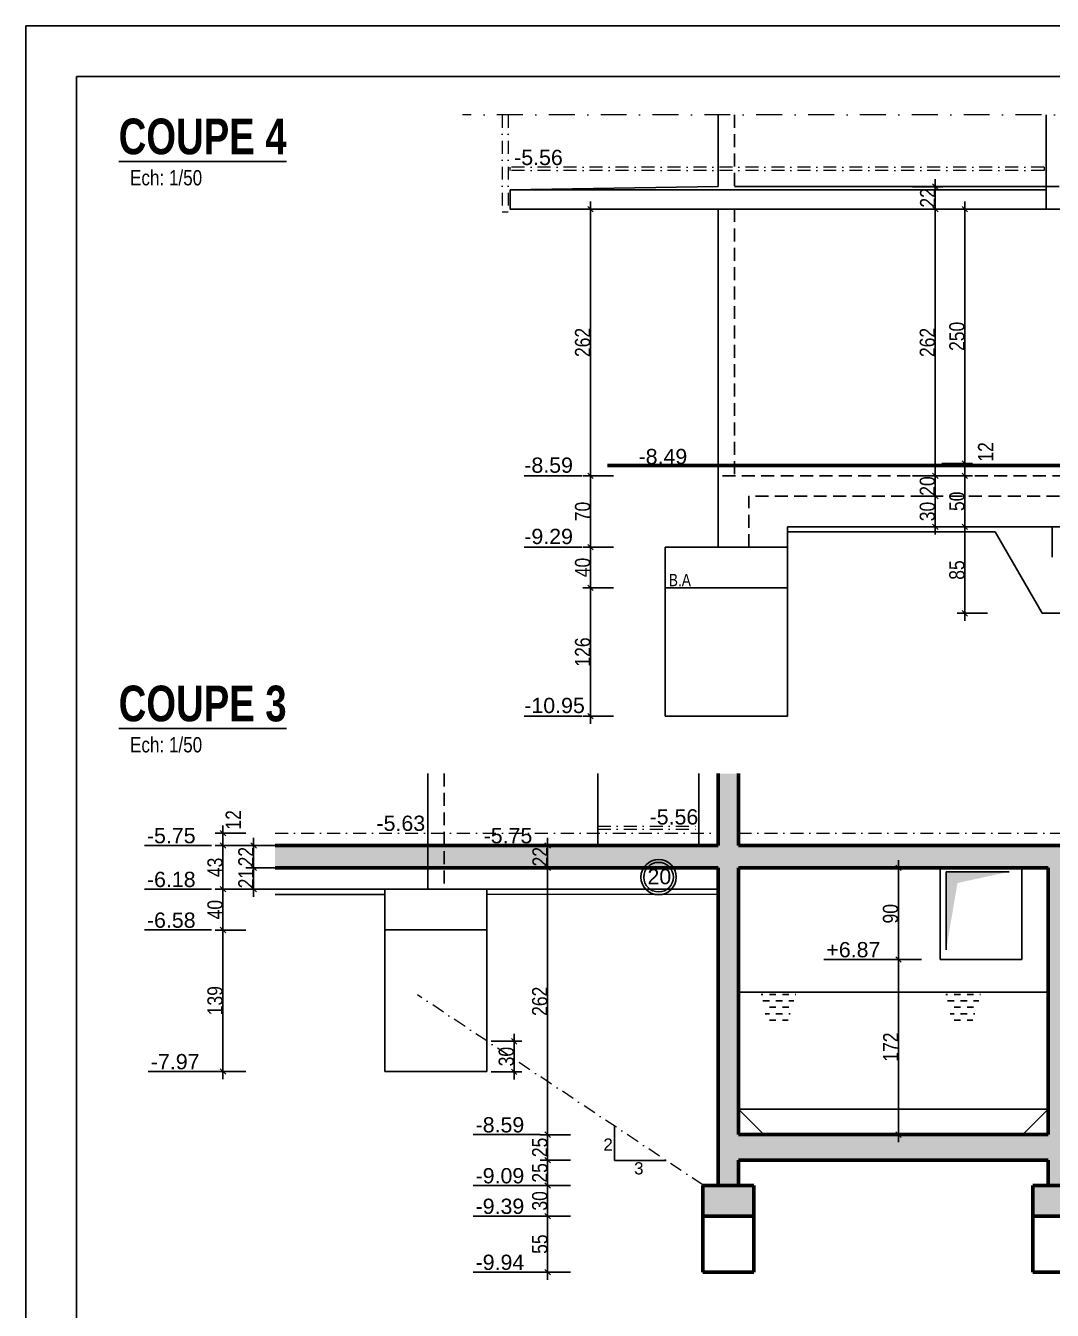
# Model space of a CAD drawing. Header units: centimetres. Extents: x 16433 to 114398, y -50094 to -12305.
# Drawn here: x 52258 to 53266, y -35135 to -33873 of the extents above; entities that cross this region are included whole.
import ezdxf
from ezdxf.enums import TextEntityAlignment as Align

# ---------------------------------------------------------------- set-up
doc = ezdxf.new("R2010")
doc.units = ezdxf.units.CM
doc.header["$LTSCALE"] = 0.5
doc.linetypes.add('CACHEX2', pattern=[19.05, 12.7, -6.35])
doc.linetypes.add('TIRETPTX2', pattern=[50.8, 25.4, -12.7, 0, -12.7])
doc.layers.get('DEFPOINTS').update_dxf_attribs({"linetype": 'CONTINUOUS'})
for name, color, linetype in [('01_cote_gen', 4, 'CONTINUOUS'), ('01_linteaux', 2, 'CONTINUOUS'), ('01_poch_murs', 253, 'CONTINUOUS'), ('01_texte', 230, 'CONTINUOUS'), ('AA_COTES', 2, 'CONTINUOUS')]:
    doc.layers.add(name, color=color, linetype=linetype)
doc.layers.add('01_murs_coup', color=5, linetype='CONTINUOUS', lineweight=60)
doc.layers.add('01_tram_axes', color=2, linetype='TIRETPTX2', lineweight=9)
doc.styles.add('ARIAL', font='arial.ttf')
doc.styles.add('impact', font='impact.ttf')
doc.styles.add('MATTE_TXT', font='arial.ttf')
doc.styles.add('STYLE2', font='ARIALN.TTF')
doc.dimstyles.new('JB50', dxfattribs={"dimscale": 0.1, "dimtxt": 150, "dimasz": 15, "dimexe": 0.1, "dimexo": 0.1, "dimgap": 0.09, "dimtad": 1, "dimdec": 1, "dimdsep": 46, "dimtxsty": 'STYLE2', "dimblk1": 'BOND_G', "dimblk2": 'BOND_D', "dimsah": 1, "dimcen": 1.5, "dimdle": 0.01, "dimse1": 1, "dimse2": 1, "dimclrd": 4, "dimclre": 2, "dimclrt": 6, "dimazin": 2, "dimtfac": 2.333333, "dimtdec": 1, "dimtix": 1, "dimtmove": 2, "dimatfit": 3, "dimldrblk": 'BOND_G', "dimfxl": 1, "dimtolj": 1, "dimtzin": 0, "dimarcsym": 0})

# ---------------------------------------------------------------- blocks, each defined once
blk = doc.blocks.new('BOND_G')
at = {"layer": 'AA_COTES', "color": 0}
for p, q in [((0, -5), (0, 15)), ((5, 0), (-5, 0)), ((1.77, 1.77), (-1.77, -1.77))]:
    blk.add_line(p, q, dxfattribs=at)
blk = doc.blocks.new('BOND_D')
at = {"layer": 'AA_COTES', "color": 0}
for p, q in [((5, 0), (-5, 0)), ((-1.77, -1.77), (1.77, 1.77)), ((0, 5), (0, -15))]:
    blk.add_line(p, q, dxfattribs=at)
blk = doc.blocks.new('*D3706')
at = {"layer": '01_cote_gen', "color": 4, "lineweight": -2, "transparency": 16777216}
blk.add_line((52770.3, -35010.8), (52770.3, -34988.8), dxfattribs=at)
at = {"layer": 'DEFPOINTS', "color": 0}
for p in [(52770.3, -34987.3), (52792.8, -34987.3), (52799.5, -35012.3)]:
    blk.add_point(p, dxfattribs=at)
at = {"layer": '01_cote_gen', "color": 4, "lineweight": -2, "transparency": 16777216, "xscale": 1.5, "yscale": 1.5, "zscale": 1.5}
for name, p, rotation in [('BOND_D', (52770.3, -34987.3), 90), ('BOND_G', (52770.3, -35012.3), 270)]:
    blk.add_blockref(name, p, dxfattribs=dict(at, rotation=rotation))
at = {"layer": '01_cote_gen', "color": 6, "transparency": 16777216, "insert": (52762.6, -34999.8), "char_height": 15, "attachment_point": 5, "rotation": 90, "style": 'STYLE2'}
blk.add_mtext('\\A1;25', dxfattribs=at)
blk = doc.blocks.new('*D3707')
at = {"layer": '01_cote_gen', "color": 4, "lineweight": -2, "transparency": 16777216}
blk.add_line((52770.3, -34985.8), (52770.3, -34963.8), dxfattribs=at)
at = {"layer": 'DEFPOINTS', "color": 0}
for p in [(52770.3, -34962.3), (52784.4, -34962.3), (52784.4, -34987.3)]:
    blk.add_point(p, dxfattribs=at)
at = {"layer": '01_cote_gen', "color": 4, "lineweight": -2, "transparency": 16777216, "xscale": 1.5, "yscale": 1.5, "zscale": 1.5}
for name, p, rotation in [('BOND_D', (52770.3, -34962.3), 90), ('BOND_G', (52770.3, -34987.3), 270)]:
    blk.add_blockref(name, p, dxfattribs=dict(at, rotation=rotation))
at = {"layer": '01_cote_gen', "color": 6, "transparency": 16777216, "insert": (52762.6, -34974.8), "char_height": 15, "attachment_point": 5, "rotation": 90, "style": 'STYLE2'}
blk.add_mtext('\\A1;25', dxfattribs=at)
blk = doc.blocks.new('*D3708')
at = {"layer": '01_cote_gen', "color": 4, "lineweight": -2, "transparency": 16777216}
blk.add_line((52770.3, -34960.8), (52770.3, -34701.8), dxfattribs=at)
at = {"layer": 'DEFPOINTS', "color": 0}
for p in [(52770.3, -34700.3), (52792.8, -34700.3), (52792.8, -34962.3)]:
    blk.add_point(p, dxfattribs=at)
at = {"layer": '01_cote_gen', "color": 4, "lineweight": -2, "transparency": 16777216, "xscale": 1.5, "yscale": 1.5, "zscale": 1.5}
for name, p, rotation in [('BOND_D', (52770.3, -34700.3), 90), ('BOND_G', (52770.3, -34962.3), 270)]:
    blk.add_blockref(name, p, dxfattribs=dict(at, rotation=rotation))
at = {"layer": '01_cote_gen', "color": 6, "transparency": 16777216, "insert": (52762.6, -34831.3), "char_height": 15, "attachment_point": 5, "rotation": 90, "style": 'STYLE2'}
blk.add_mtext('\\A1;262', dxfattribs=at)
blk = doc.blocks.new('*D3709')
at = {"layer": '01_cote_gen', "color": 4, "lineweight": -2, "transparency": 16777216}
blk.add_line((52770.3, -34698.8), (52770.3, -34679.8), dxfattribs=at)
at = {"layer": 'DEFPOINTS', "color": 0}
for p in [(52770.3, -34678.3), (52923, -34678.3), (52848, -34700.3)]:
    blk.add_point(p, dxfattribs=at)
at = {"layer": '01_cote_gen', "color": 4, "lineweight": -2, "transparency": 16777216, "xscale": 1.5, "yscale": 1.5, "zscale": 1.5}
for name, p, rotation in [('BOND_D', (52770.3, -34678.3), 90), ('BOND_G', (52770.3, -34700.3), 270)]:
    blk.add_blockref(name, p, dxfattribs=dict(at, rotation=rotation))
at = {"layer": '01_cote_gen', "color": 6, "transparency": 16777216, "insert": (52762.8, -34689.3), "char_height": 15, "attachment_point": 5, "rotation": 90, "style": 'STYLE2'}
blk.add_mtext('\\A1;22', dxfattribs=at)
blk = doc.blocks.new('*D3710')
at = {"layer": '01_cote_gen', "color": 4, "lineweight": -2, "transparency": 16777216}
blk.add_line((52770.3, -35095.8), (52770.3, -35043.8), dxfattribs=at)
at = {"layer": 'DEFPOINTS', "color": 0}
for p in [(52770.3, -35042.3), (52792.8, -35042.3), (52792.8, -35097.3)]:
    blk.add_point(p, dxfattribs=at)
at = {"layer": '01_cote_gen', "color": 4, "lineweight": -2, "transparency": 16777216, "xscale": 1.5, "yscale": 1.5, "zscale": 1.5}
for name, p, rotation in [('BOND_D', (52770.3, -35042.3), 90), ('BOND_G', (52770.3, -35097.3), 270)]:
    blk.add_blockref(name, p, dxfattribs=dict(at, rotation=rotation))
at = {"layer": '01_cote_gen', "color": 6, "transparency": 16777216, "insert": (52762.7, -35069.8), "char_height": 15, "attachment_point": 5, "rotation": 90, "style": 'STYLE2'}
blk.add_mtext('\\A1;55', dxfattribs=at)
blk = doc.blocks.new('*D3711')
at = {"layer": '01_cote_gen', "color": 4, "lineweight": -2, "transparency": 16777216}
blk.add_line((52770.3, -35040.8), (52770.3, -35013.8), dxfattribs=at)
at = {"layer": 'DEFPOINTS', "color": 0}
for p in [(52770.3, -35012.3), (52792.8, -35012.3), (52792.8, -35042.3)]:
    blk.add_point(p, dxfattribs=at)
at = {"layer": '01_cote_gen', "color": 4, "lineweight": -2, "transparency": 16777216, "xscale": 1.5, "yscale": 1.5, "zscale": 1.5}
for name, p, rotation in [('BOND_D', (52770.3, -35012.3), 90), ('BOND_G', (52770.3, -35042.3), 270)]:
    blk.add_blockref(name, p, dxfattribs=dict(at, rotation=rotation))
at = {"layer": '01_cote_gen', "color": 6, "transparency": 16777216, "insert": (52762.6, -35027.3), "char_height": 15, "attachment_point": 5, "rotation": 90, "style": 'STYLE2'}
blk.add_mtext('\\A1;30', dxfattribs=at)
blk = doc.blocks.new('*D3712')
at = {"layer": '01_cote_gen', "color": 4, "lineweight": -2, "transparency": 16777216}
blk.add_line((53114.6, -34960.8), (53114.6, -34791.8), dxfattribs=at)
at = {"layer": 'DEFPOINTS', "color": 0}
for p in [(53114.6, -34790.3), (53195.6, -34790.3), (53175.5, -34962.3)]:
    blk.add_point(p, dxfattribs=at)
at = {"layer": '01_cote_gen', "color": 4, "lineweight": -2, "transparency": 16777216, "xscale": 1.5, "yscale": 1.5, "zscale": 1.5}
for name, p, rotation in [('BOND_D', (53114.6, -34790.3), 90), ('BOND_G', (53114.6, -34962.3), 270)]:
    blk.add_blockref(name, p, dxfattribs=dict(at, rotation=rotation))
at = {"layer": '01_cote_gen', "color": 6, "transparency": 16777216, "insert": (53107.1, -34876.3), "char_height": 15, "attachment_point": 5, "rotation": 90, "style": 'STYLE2'}
blk.add_mtext('\\A1;172', dxfattribs=at)
blk = doc.blocks.new('*D3713')
at = {"layer": '01_cote_gen', "color": 4, "lineweight": -2, "transparency": 16777216}
blk.add_line((53114.6, -34788.8), (53114.6, -34701.8), dxfattribs=at)
at = {"layer": 'DEFPOINTS', "color": 0}
for p in [(53114.6, -34700.3), (53137.1, -34700.3), (53137.1, -34790.3)]:
    blk.add_point(p, dxfattribs=at)
at = {"layer": '01_cote_gen', "color": 4, "lineweight": -2, "transparency": 16777216, "xscale": 1.5, "yscale": 1.5, "zscale": 1.5}
for name, p, rotation in [('BOND_D', (53114.6, -34700.3), 90), ('BOND_G', (53114.6, -34790.3), 270)]:
    blk.add_blockref(name, p, dxfattribs=dict(at, rotation=rotation))
at = {"layer": '01_cote_gen', "color": 6, "transparency": 16777216, "insert": (53106.9, -34745.3), "char_height": 15, "attachment_point": 5, "rotation": 90, "style": 'STYLE2'}
blk.add_mtext('\\A1;90', dxfattribs=at)
blk = doc.blocks.new('*D3715')
at = {"layer": '01_cote_gen', "color": 4, "lineweight": -2, "transparency": 16777216}
blk.add_line((52737.5, -34872.1), (52737.5, -34899.1), dxfattribs=at)
at = {"layer": 'DEFPOINTS', "color": 0}
for p in [(52710.6, -34870.6), (52710.6, -34900.6), (52737.5, -34900.6)]:
    blk.add_point(p, dxfattribs=at)
at = {"layer": '01_cote_gen', "color": 4, "lineweight": -2, "transparency": 16777216, "xscale": 1.5, "yscale": 1.5, "zscale": 1.5}
for name, p, rotation in [('BOND_G', (52737.5, -34870.6), 90), ('BOND_D', (52737.5, -34900.6), 270)]:
    blk.add_blockref(name, p, dxfattribs=dict(at, rotation=rotation))
at = {"layer": '01_cote_gen', "color": 6, "transparency": 16777216, "insert": (52729.8, -34885.6), "char_height": 15, "attachment_point": 5, "rotation": 90, "style": 'STYLE2'}
blk.add_mtext('\\A1;30', dxfattribs=at)
blk = doc.blocks.new('*D3691')
at = {"layer": '01_cote_gen', "color": 4, "lineweight": -2, "transparency": 16777216}
blk.add_line((52481.7, -34719.8), (52481.7, -34701.8), dxfattribs=at)
at = {"layer": 'DEFPOINTS', "color": 0}
for p in [(52481.7, -34700.3), (52532.5, -34700.3), (52532.5, -34721.3)]:
    blk.add_point(p, dxfattribs=at)
at = {"layer": '01_cote_gen', "color": 4, "lineweight": -2, "transparency": 16777216, "xscale": 1.5, "yscale": 1.5, "zscale": 1.5}
for name, p, rotation in [('BOND_D', (52481.7, -34700.3), 90), ('BOND_G', (52481.7, -34721.3), 270)]:
    blk.add_blockref(name, p, dxfattribs=dict(at, rotation=rotation))
at = {"layer": '01_cote_gen', "color": 6, "transparency": 16777216, "insert": (52474.1, -34710.8), "char_height": 15, "attachment_point": 5, "rotation": 90, "style": 'STYLE2'}
blk.add_mtext('\\A1;21', dxfattribs=at)
blk = doc.blocks.new('*D3692')
at = {"layer": '01_cote_gen', "color": 4, "lineweight": -2, "transparency": 16777216}
blk.add_line((52481.7, -34698.8), (52481.7, -34679.8), dxfattribs=at)
at = {"layer": 'DEFPOINTS', "color": 0}
for p in [(52481.7, -34678.3), (52516.6, -34678.3), (52516.6, -34700.3)]:
    blk.add_point(p, dxfattribs=at)
at = {"layer": '01_cote_gen', "color": 4, "lineweight": -2, "transparency": 16777216, "xscale": 1.5, "yscale": 1.5, "zscale": 1.5}
for name, p, rotation in [('BOND_D', (52481.7, -34678.3), 90), ('BOND_G', (52481.7, -34700.3), 270)]:
    blk.add_blockref(name, p, dxfattribs=dict(at, rotation=rotation))
at = {"layer": '01_cote_gen', "color": 6, "transparency": 16777216, "insert": (52474.1, -34689.3), "char_height": 15, "attachment_point": 5, "rotation": 90, "style": 'STYLE2'}
blk.add_mtext('\\A1;22', dxfattribs=at)
blk = doc.blocks.new('*D3693')
at = {"layer": '01_cote_gen', "color": 4, "lineweight": -2, "transparency": 16777216}
blk.add_line((52451.6, -34719.8), (52451.6, -34679.8), dxfattribs=at)
at = {"layer": 'DEFPOINTS', "color": 0}
for p in [(52451.6, -34678.3), (52528.4, -34678.3), (52528.4, -34721.3)]:
    blk.add_point(p, dxfattribs=at)
at = {"layer": '01_cote_gen', "color": 4, "lineweight": -2, "transparency": 16777216, "xscale": 1.5, "yscale": 1.5, "zscale": 1.5}
for name, p, rotation in [('BOND_D', (52451.6, -34678.3), 90), ('BOND_G', (52451.6, -34721.3), 270)]:
    blk.add_blockref(name, p, dxfattribs=dict(at, rotation=rotation))
at = {"layer": '01_cote_gen', "color": 6, "transparency": 16777216, "insert": (52443.9, -34699.8), "char_height": 15, "attachment_point": 5, "rotation": 90, "style": 'STYLE2'}
blk.add_mtext('\\A1;43', dxfattribs=at)
blk = doc.blocks.new('*D3694')
at = {"layer": '01_cote_gen', "color": 4, "lineweight": -2, "transparency": 16777216}
blk.add_line((52451.6, -34759.8), (52451.6, -34722.8), dxfattribs=at)
at = {"layer": 'DEFPOINTS', "color": 0}
for p in [(52451.6, -34721.3), (52610.6, -34721.3), (52610.6, -34761.3)]:
    blk.add_point(p, dxfattribs=at)
at = {"layer": '01_cote_gen', "color": 4, "lineweight": -2, "transparency": 16777216, "xscale": 1.5, "yscale": 1.5, "zscale": 1.5}
for name, p, rotation in [('BOND_D', (52451.6, -34721.3), 90), ('BOND_G', (52451.6, -34761.3), 270)]:
    blk.add_blockref(name, p, dxfattribs=dict(at, rotation=rotation))
at = {"layer": '01_cote_gen', "color": 6, "transparency": 16777216, "insert": (52443.9, -34741.3), "char_height": 15, "attachment_point": 5, "rotation": 90, "style": 'STYLE2'}
blk.add_mtext('\\A1;40', dxfattribs=at)
blk = doc.blocks.new('*D3695')
at = {"layer": '01_cote_gen', "color": 4, "lineweight": -2, "transparency": 16777216}
blk.add_line((52451.6, -34898.7), (52451.6, -34762.8), dxfattribs=at)
at = {"layer": 'DEFPOINTS', "color": 0}
for p in [(52451.6, -34761.3), (52610.6, -34761.3), (52610.6, -34900.2)]:
    blk.add_point(p, dxfattribs=at)
at = {"layer": '01_cote_gen', "color": 4, "lineweight": -2, "transparency": 16777216, "xscale": 1.5, "yscale": 1.5, "zscale": 1.5}
for name, p, rotation in [('BOND_D', (52451.6, -34761.3), 90), ('BOND_G', (52451.6, -34900.2), 270)]:
    blk.add_blockref(name, p, dxfattribs=dict(at, rotation=rotation))
at = {"layer": '01_cote_gen', "color": 6, "transparency": 16777216, "insert": (52443.9, -34830.7), "char_height": 15, "attachment_point": 5, "rotation": 90, "style": 'STYLE2'}
blk.add_mtext('\\A1;139', dxfattribs=at)
blk = doc.blocks.new('*D3714')
at = {"layer": '01_cote_gen', "color": 4, "lineweight": -2, "transparency": 16777216}
blk.add_line((52451.6, -34676.8), (52451.6, -34667.8), dxfattribs=at)
at = {"layer": 'DEFPOINTS', "color": 0}
for p in [(52451.6, -34666.3), (52505.2, -34666.3), (52494, -34678.3)]:
    blk.add_point(p, dxfattribs=at)
at = {"layer": '01_cote_gen', "color": 4, "lineweight": -2, "transparency": 16777216, "xscale": 1.5, "yscale": 1.5, "zscale": 1.5}
for name, p, rotation in [('BOND_D', (52451.6, -34666.3), 90), ('BOND_G', (52451.6, -34678.3), 270)]:
    blk.add_blockref(name, p, dxfattribs=dict(at, rotation=rotation))
at = {"layer": '01_cote_gen', "color": 6, "transparency": 16777216, "insert": (52461.7, -34653.1), "char_height": 15, "attachment_point": 5, "rotation": 90, "style": 'STYLE2'}
blk.add_mtext('\\A1;12', dxfattribs=at)
blk = doc.blocks.new('*D3629')
at = {"layer": '01_cote_gen', "color": 4, "lineweight": -2, "transparency": 16777216}
blk.add_line((53150.8, -34316.8), (53150.8, -34333.8), dxfattribs=at)
at = {"layer": 'DEFPOINTS', "color": 0}
for p in [(53155.7, -34315.3), (53150.8, -34335.3), (53155.7, -34335.3)]:
    blk.add_point(p, dxfattribs=at)
at = {"layer": '01_cote_gen', "color": 4, "lineweight": -2, "transparency": 16777216, "xscale": 1.5, "yscale": 1.5, "zscale": 1.5}
for name, p, rotation in [('BOND_G', (53150.8, -34315.3), 90), ('BOND_D', (53150.8, -34335.3), 270)]:
    blk.add_blockref(name, p, dxfattribs=dict(at, rotation=rotation))
at = {"layer": '01_cote_gen', "color": 6, "transparency": 16777216, "insert": (53143.1, -34325.3), "char_height": 15, "attachment_point": 5, "rotation": 90, "style": 'STYLE2'}
blk.add_mtext('\\A1;20', dxfattribs=at)
blk = doc.blocks.new('*D3630')
at = {"layer": '01_cote_gen', "color": 4, "lineweight": -2, "transparency": 16777216}
blk.add_line((53179.7, -34304.8), (53179.7, -34313.8), dxfattribs=at)
at = {"layer": 'DEFPOINTS', "color": 0}
for p in [(53165.2, -34303.3), (53173.3, -34315.3), (53179.7, -34315.3)]:
    blk.add_point(p, dxfattribs=at)
at = {"layer": '01_cote_gen', "color": 4, "lineweight": -2, "transparency": 16777216, "xscale": 1.5, "yscale": 1.5, "zscale": 1.5}
for name, p, rotation in [('BOND_G', (53179.7, -34303.3), 90), ('BOND_D', (53179.7, -34315.3), 270)]:
    blk.add_blockref(name, p, dxfattribs=dict(at, rotation=rotation))
at = {"layer": '01_cote_gen', "color": 6, "transparency": 16777216, "insert": (53200.2, -34291.8), "char_height": 15, "attachment_point": 5, "rotation": 90, "style": 'STYLE2'}
blk.add_mtext('\\A1;12', dxfattribs=at)
blk = doc.blocks.new('*D3631')
at = {"layer": '01_cote_gen', "color": 4, "lineweight": -2, "transparency": 16777216}
blk.add_line((53150.8, -34054.8), (53150.8, -34313.8), dxfattribs=at)
at = {"layer": 'DEFPOINTS', "color": 0}
for p in [(53163.2, -34053.3), (53150.8, -34315.3), (53158.3, -34315.3)]:
    blk.add_point(p, dxfattribs=at)
at = {"layer": '01_cote_gen', "color": 4, "lineweight": -2, "transparency": 16777216, "xscale": 1.5, "yscale": 1.5, "zscale": 1.5}
for name, p, rotation in [('BOND_G', (53150.8, -34053.3), 90), ('BOND_D', (53150.8, -34315.3), 270)]:
    blk.add_blockref(name, p, dxfattribs=dict(at, rotation=rotation))
at = {"layer": '01_cote_gen', "color": 6, "transparency": 16777216, "insert": (53143.1, -34184.3), "char_height": 15, "attachment_point": 5, "rotation": 90, "style": 'STYLE2'}
blk.add_mtext('\\A1;262', dxfattribs=at)
blk = doc.blocks.new('*D3632')
at = {"layer": '01_cote_gen', "color": 4, "lineweight": -2, "transparency": 16777216}
blk.add_line((53179.7, -34054.8), (53179.7, -34301.8), dxfattribs=at)
at = {"layer": 'DEFPOINTS', "color": 0}
for p in [(53185.8, -34053.3), (53172.2, -34303.3), (53179.7, -34303.3)]:
    blk.add_point(p, dxfattribs=at)
at = {"layer": '01_cote_gen', "color": 4, "lineweight": -2, "transparency": 16777216, "xscale": 1.5, "yscale": 1.5, "zscale": 1.5}
for name, p, rotation in [('BOND_G', (53179.7, -34053.3), 90), ('BOND_D', (53179.7, -34303.3), 270)]:
    blk.add_blockref(name, p, dxfattribs=dict(at, rotation=rotation))
at = {"layer": '01_cote_gen', "color": 6, "transparency": 16777216, "insert": (53172.1, -34178.3), "char_height": 15, "attachment_point": 5, "rotation": 90, "style": 'STYLE2'}
blk.add_mtext('\\A1;250', dxfattribs=at)
blk = doc.blocks.new('*D3633')
at = {"layer": '01_cote_gen', "color": 4, "lineweight": -2, "transparency": 16777216}
blk.add_line((53150.8, -34032.8), (53150.8, -34051.8), dxfattribs=at)
at = {"layer": 'DEFPOINTS', "color": 0}
for p in [(53141.1, -34031.3), (53141.1, -34053.3), (53150.8, -34053.3)]:
    blk.add_point(p, dxfattribs=at)
at = {"layer": '01_cote_gen', "color": 4, "lineweight": -2, "transparency": 16777216, "xscale": 1.5, "yscale": 1.5, "zscale": 1.5}
for name, p, rotation in [('BOND_G', (53150.8, -34031.3), 90), ('BOND_D', (53150.8, -34053.3), 270)]:
    blk.add_blockref(name, p, dxfattribs=dict(at, rotation=rotation))
at = {"layer": '01_cote_gen', "color": 6, "transparency": 16777216, "insert": (53143.3, -34042.3), "char_height": 15, "attachment_point": 5, "rotation": 90, "style": 'STYLE2'}
blk.add_mtext('\\A1;22', dxfattribs=at)
blk = doc.blocks.new('*D3635')
at = {"layer": '01_linteaux', "color": 4, "lineweight": -2, "transparency": 16777216}
blk.add_line((52812.4, -34383.8), (52812.4, -34316.8), dxfattribs=at)
at = {"layer": 'DEFPOINTS', "color": 0}
for p in [(52812.4, -34315.3), (52937.6, -34315.3), (52937.6, -34385.3)]:
    blk.add_point(p, dxfattribs=at)
at = {"layer": '01_linteaux', "color": 4, "lineweight": -2, "transparency": 16777216, "xscale": 1.5, "yscale": 1.5, "zscale": 1.5}
for name, p, rotation in [('BOND_D', (52812.4, -34315.3), 90), ('BOND_G', (52812.4, -34385.3), 270)]:
    blk.add_blockref(name, p, dxfattribs=dict(at, rotation=rotation))
at = {"layer": '01_linteaux', "color": 6, "transparency": 16777216, "insert": (52804.7, -34350.3), "char_height": 15, "attachment_point": 5, "rotation": 90, "style": 'STYLE2'}
blk.add_mtext('\\A1;70', dxfattribs=at)
blk = doc.blocks.new('*D3623')
at = {"layer": '01_cote_gen', "color": 4, "lineweight": -2, "transparency": 16777216}
blk.add_line((53179.7, -34316.8), (53179.7, -34363.8), dxfattribs=at)
at = {"layer": 'DEFPOINTS', "color": 0}
for p in [(53195.5, -34315.3), (53179.7, -34365.3), (53198.1, -34365.3)]:
    blk.add_point(p, dxfattribs=at)
at = {"layer": '01_cote_gen', "color": 4, "lineweight": -2, "transparency": 16777216, "xscale": 1.5, "yscale": 1.5, "zscale": 1.5}
for name, p, rotation in [('BOND_G', (53179.7, -34315.3), 90), ('BOND_D', (53179.7, -34365.3), 270)]:
    blk.add_blockref(name, p, dxfattribs=dict(at, rotation=rotation))
at = {"layer": '01_cote_gen', "color": 6, "transparency": 16777216, "insert": (53172.1, -34340.3), "char_height": 15, "attachment_point": 5, "rotation": 90, "style": 'STYLE2'}
blk.add_mtext('\\A1;50', dxfattribs=at)
blk = doc.blocks.new('*D3624')
at = {"layer": '01_cote_gen', "color": 4, "lineweight": -2, "transparency": 16777216}
blk.add_line((53150.8, -34336.8), (53150.8, -34363.8), dxfattribs=at)
at = {"layer": 'DEFPOINTS', "color": 0}
for p in [(53158.3, -34335.3), (53150.8, -34365.3), (53157.2, -34365.3)]:
    blk.add_point(p, dxfattribs=at)
at = {"layer": '01_cote_gen', "color": 4, "lineweight": -2, "transparency": 16777216, "xscale": 1.5, "yscale": 1.5, "zscale": 1.5}
for name, p, rotation in [('BOND_G', (53150.8, -34335.3), 90), ('BOND_D', (53150.8, -34365.3), 270)]:
    blk.add_blockref(name, p, dxfattribs=dict(at, rotation=rotation))
at = {"layer": '01_cote_gen', "color": 6, "transparency": 16777216, "insert": (53143.1, -34350.3), "char_height": 15, "attachment_point": 5, "rotation": 90, "style": 'STYLE2'}
blk.add_mtext('\\A1;30', dxfattribs=at)
blk = doc.blocks.new('*D3625')
at = {"layer": '01_cote_gen', "color": 4, "lineweight": -2, "transparency": 16777216}
blk.add_line((53179.7, -34448.8), (53179.7, -34366.8), dxfattribs=at)
at = {"layer": 'DEFPOINTS', "color": 0}
for p in [(53179.7, -34365.3), (53222.8, -34365.3), (53265.6, -34450.3)]:
    blk.add_point(p, dxfattribs=at)
at = {"layer": '01_cote_gen', "color": 4, "lineweight": -2, "transparency": 16777216, "xscale": 1.5, "yscale": 1.5, "zscale": 1.5}
for name, p, rotation in [('BOND_D', (53179.7, -34365.3), 90), ('BOND_G', (53179.7, -34450.3), 270)]:
    blk.add_blockref(name, p, dxfattribs=dict(at, rotation=rotation))
at = {"layer": '01_cote_gen', "color": 6, "transparency": 16777216, "insert": (53172.1, -34407.8), "char_height": 15, "attachment_point": 5, "rotation": 90, "style": 'STYLE2'}
blk.add_mtext('\\A1;85', dxfattribs=at)
blk = doc.blocks.new('*D3646')
at = {"layer": '01_cote_gen', "color": 4, "lineweight": -2, "transparency": 16777216}
blk.add_line((52812.4, -34313.8), (52812.4, -34054.8), dxfattribs=at)
at = {"layer": 'DEFPOINTS', "color": 0}
for p in [(52812.4, -34053.3), (52834.9, -34053.3), (52834.9, -34315.3)]:
    blk.add_point(p, dxfattribs=at)
at = {"layer": '01_cote_gen', "color": 4, "lineweight": -2, "transparency": 16777216, "xscale": 1.5, "yscale": 1.5, "zscale": 1.5}
for name, p, rotation in [('BOND_D', (52812.4, -34053.3), 90), ('BOND_G', (52812.4, -34315.3), 270)]:
    blk.add_blockref(name, p, dxfattribs=dict(at, rotation=rotation))
at = {"layer": '01_cote_gen', "color": 6, "transparency": 16777216, "insert": (52804.7, -34184.3), "char_height": 15, "attachment_point": 5, "rotation": 90, "style": 'STYLE2'}
blk.add_mtext('\\A1;262', dxfattribs=at)
blk = doc.blocks.new('*D3653')
at = {"layer": '01_cote_gen', "color": 4, "lineweight": -2, "ltscale": 2, "transparency": 16777216}
blk.add_line((52812.4, -34549.8), (52812.4, -34426.8), dxfattribs=at)
at = {"layer": 'DEFPOINTS', "color": 0, "ltscale": 2}
for p in [(52812.4, -34425.3), (52945.6, -34425.3), (52910.4, -34551.3)]:
    blk.add_point(p, dxfattribs=at)
at = {"layer": '01_cote_gen', "color": 4, "lineweight": -2, "ltscale": 2, "transparency": 16777216, "xscale": 1.5, "yscale": 1.5, "zscale": 1.5}
for name, p, rotation in [('BOND_D', (52812.4, -34425.3), 90), ('BOND_G', (52812.4, -34551.3), 270)]:
    blk.add_blockref(name, p, dxfattribs=dict(at, rotation=rotation))
at = {"layer": '01_cote_gen', "color": 6, "ltscale": 2, "transparency": 16777216, "insert": (52804.7, -34488.3), "char_height": 15, "attachment_point": 5, "rotation": 90, "style": 'STYLE2'}
blk.add_mtext('\\A1;126', dxfattribs=at)
blk = doc.blocks.new('*D3654')
at = {"layer": '01_cote_gen', "color": 4, "lineweight": -2, "ltscale": 2, "transparency": 16777216}
blk.add_line((52812.4, -34423.8), (52812.4, -34386.8), dxfattribs=at)
at = {"layer": 'DEFPOINTS', "color": 0, "ltscale": 2}
for p in [(52812.4, -34385.3), (52834.9, -34385.3), (52974, -34425.3)]:
    blk.add_point(p, dxfattribs=at)
at = {"layer": '01_cote_gen', "color": 4, "lineweight": -2, "ltscale": 2, "transparency": 16777216, "xscale": 1.5, "yscale": 1.5, "zscale": 1.5}
for name, p, rotation in [('BOND_D', (52812.4, -34385.3), 90), ('BOND_G', (52812.4, -34425.3), 270)]:
    blk.add_blockref(name, p, dxfattribs=dict(at, rotation=rotation))
at = {"layer": '01_cote_gen', "color": 6, "ltscale": 2, "transparency": 16777216, "insert": (52804.7, -34405.3), "char_height": 15, "attachment_point": 5, "rotation": 90, "style": 'STYLE2'}
blk.add_mtext('\\A1;40', dxfattribs=at)

msp = doc.modelspace()

# ---------------------------------------------------------------- hatches: boundary and pattern name
at = {"layer": '01_linteaux'}
h = msp.add_hatch(dxfattribs=at)
h.set_pattern_fill('DASH', color=256, scale=2)
h.set_pattern_definition([(0, (14538.698, -17558.825), (6.35, 6.35), [6.35, -6.35])])
h.paths.add_polyline_path([(53014.614, -34822.269), (52979.526, -34822.269), (52985.374, -34850.411), (53006.217, -34850.411)])
h = msp.add_hatch(dxfattribs=at)
h.set_pattern_fill('DASH', color=256, scale=2)
h.set_pattern_definition([(0, (14720.0146, -17558.825), (6.35, 6.35), [6.35, -6.35])])
h.paths.add_polyline_path([(53195.931, -34822.269), (53160.843, -34822.269), (53166.691, -34850.411), (53187.534, -34850.411)])
at = {"layer": '01_poch_murs', "ltscale": 2}
h = msp.add_hatch(color=256, dxfattribs=at)
h.dxf.hatch_style = 1
h.paths.add_polyline_path([(54163.637, -34681.269), (53959.637, -34678.269), (53959.637, -34607.692), (53943.637, -34607.692), (53943.637, -34678.269), (52957.637, -34678.269), (52957.637, -34607.692), (52937.637, -34607.692), (52937.637, -34678.269), (52502.81, -34678.269), (52502.81, -34700.269), (52937.637, -34700.269), (52937.637, -35012.269), (52957.637, -35012.269), (52957.637, -34987.269), (53261.637, -34987.269), (53261.637, -35012.269), (53281.637, -35012.269), (53281.637, -34982.269), (53929.637, -34982.269), (53929.637, -35032.269), (53959.637, -35032.269), (53959.637, -34962.269), (53281.637, -34962.269), (53281.637, -34700.269), (53943.637, -34700.269), (53943.637, -34962.269), (53959.637, -34962.269), (53959.637, -34700.269), (54163.637, -34700.269)])
h.paths.add_polyline_path([(53261.637, -34700.269), (53261.637, -34962.269), (52957.637, -34962.269), (52957.637, -34700.269)], flags=16)
h.paths.add_polyline_path([(53296.637, -35012.269), (53246.637, -35012.269), (53246.637, -35042.269), (53296.637, -35042.269)])
h.paths.add_polyline_path([(52972.637, -35012.269), (52922.637, -35012.269), (52922.637, -35042.269), (52972.637, -35042.269)])

# ---------------------------------------------------------------- linework, layer by layer
at = {"layer": '01_cote_gen'}
for p in [(58197.974, -33873.211), (52257.974, -38073.211)]:
    msp.add_line(p, (52257.974, -33873.211), dxfattribs=at)
at = {"layer": '01_linteaux'}
for p, q in [((52937.637, -33960.694), (52937.637, -34031.271)), ((53259.637, -33960.694), (53259.637, -34053.271)), ((52937.637, -34031.271), (52733.637, -34034.271)), ((52733.637, -34034.271), (52733.637, -34053.271)), ((52733.637, -34034.271), (53259.637, -34034.271)), ((53259.637, -34031.271), (52953.637, -34031.271)), ((52733.637, -34053.271), (53279.637, -34053.271)), ((52937.637, -34053.271), (52937.637, -34385.271)), ((53600.637, -34365.271), (53005.637, -34365.271)), ((53005.637, -34385.271), (53005.637, -34365.271)), ((53209.449, -34370.271), (53005.637, -34370.271)), ((53255.637, -34450.271), (53209.449, -34370.271)), ((53265.637, -34365.271), (53265.637, -34395.271)), ((53005.637, -34385.271), (52885.637, -34385.271)), ((52885.637, -34385.271), (52885.637, -34551.271)), ((53005.637, -34385.271), (53005.637, -34551.271)), ((53005.637, -34425.271), (52885.637, -34425.271)), ((53600.637, -34450.271), (53255.637, -34450.271)), ((53005.637, -34551.271), (52885.637, -34551.271)), ((52652.637, -34607.692), (52652.637, -34721.269)), ((52819.637, -34607.692), (52819.637, -34678.269)), ((52918.637, -34607.692), (52918.637, -34678.269)), ((53155.637, -34700.269), (53155.637, -34790.269)), ((53235.637, -34700.269), (53235.637, -34790.269)), ((52610.637, -34721.269), (52502.81, -34721.269)), ((52610.637, -34726.269), (52502.81, -34726.269)), ((52610.637, -34721.269), (52710.637, -34721.269)), ((52610.637, -34721.269), (52610.637, -34900.227)), ((52710.637, -34721.269), (52937.637, -34721.19)), ((52710.637, -34721.269), (52710.637, -34900.227)), ((52710.639, -34726.269), (52937.639, -34726.19)), ((52610.637, -34761.269), (52710.637, -34761.269)), ((53155.637, -34790.269), (53235.637, -34790.269)), ((52957.637, -34822.269), (53261.637, -34822.269)), ((53006.217, -34850.411), (53006.217, -34850.411)), ((53187.534, -34850.411), (53187.534, -34850.411)), ((52610.637, -34900.227), (52710.637, -34900.227)), ((52957.637, -34937.269), (52982.637, -34962.269)), ((53261.637, -34937.269), (52957.637, -34937.269)), ((53261.637, -34937.269), (53236.637, -34962.269))]:
    msp.add_line(p, q, dxfattribs=at)
at = {"layer": '01_linteaux', "linetype": 'CACHEX2', "ltscale": 2}
for p, q in [((52953.637, -33960.694), (52953.637, -34031.271)), ((53259.637, -34031.271), (53939.637, -34031.271)), ((52953.637, -34053.271), (52953.637, -34315.271)), ((53354.637, -34315.271), (52937.637, -34315.271)), ((53615.637, -34335.271), (52967.637, -34335.271)), ((52967.637, -34385.271), (52967.637, -34335.271)), ((52668.637, -34607.692), (52668.637, -34721.269))]:
    msp.add_line(p, q, dxfattribs=at)
at = {"layer": '01_murs_coup'}
for p, q in [((53478.637, -34305.271), (52854.35, -34305.271)), ((52937.637, -34607.692), (52937.637, -34678.269)), ((52957.637, -34678.269), (52957.637, -34607.692)), ((52502.81, -34678.269), (52937.637, -34678.269)), ((52957.637, -34678.269), (53943.637, -34678.269)), ((52502.81, -34700.269), (52937.637, -34700.269)), ((52937.637, -34700.269), (52937.637, -35012.269)), ((52957.637, -34700.269), (53261.637, -34700.269)), ((52957.637, -34700.269), (52957.637, -34962.269)), ((53261.637, -34700.269), (53261.637, -34962.269)), ((52957.637, -34962.269), (53261.637, -34962.269)), ((52957.637, -34987.269), (53261.637, -34987.269)), ((52957.637, -34987.269), (52957.637, -35012.269)), ((53261.637, -34987.269), (53261.637, -35012.269)), ((52922.637, -35012.269), (52972.637, -35012.269)), ((52922.637, -35012.269), (52922.637, -35097.269)), ((52972.637, -35012.269), (52972.637, -35097.269)), ((53246.637, -35012.269), (53296.637, -35012.269)), ((53246.637, -35012.269), (53246.637, -35097.269)), ((52922.637, -35042.269), (52972.637, -35042.269)), ((53246.637, -35042.269), (53296.637, -35042.269)), ((52922.637, -35097.269), (52972.637, -35097.269)), ((53246.637, -35097.269), (53296.637, -35097.269))]:
    msp.add_line(p, q, dxfattribs=at)
msp.add_lwpolyline([(54617.278, -34020.461), (54543.459, -34020.454), (53893.408, -34139.676), (53478.637, -34305.101), (53164.675, -34305.101), (52828.917, -34305.274)], dxfattribs=at)
at = {"layer": '01_poch_murs'}
for p, q in [((53161.48, -34780.616), (53161.48, -34704.109)), ((53161.48, -34704.109), (53223.185, -34704.109))]:
    msp.add_line(p, q, dxfattribs=at)
for points in [[(53161.48, -34780.616), (53161.48, -34704.109), (53172.53, -34715.152)], [(53161.48, -34704.109), (53223.185, -34704.109), (53172.53, -34715.152)]]:
    msp.add_solid(points, dxfattribs=at)
at = {"layer": '01_texte'}
for p, q in [((58147.974, -33923.211), (52307.974, -33923.211)), ((52307.974, -38023.211), (52307.974, -33923.211)), ((52803.965, -34315.271), (52747.281, -34315.271)), ((52803.965, -34385.271), (52747.281, -34385.271)), ((52803.965, -34551.271), (52747.281, -34551.271)), ((52374.422, -34678.269), (52440.192, -34678.269)), ((52374.422, -34721.269), (52440.192, -34721.269)), ((52374.422, -34761.269), (52440.192, -34761.269)), ((53041.323, -34790.269), (53107.093, -34790.269)), ((52378.292, -34900.227), (52444.063, -34900.227)), ((52836.022, -34953.883), (52836.022, -34987.722)), ((52697.03, -34962.269), (52762.8, -34962.269)), ((52836.022, -34987.722), (52886.779, -34987.722)), ((52697.03, -35012.269), (52762.8, -35012.269)), ((52697.03, -35042.269), (52762.8, -35042.269)), ((52697.03, -35097.269), (52762.8, -35097.269))]:
    msp.add_line(p, q, dxfattribs=at)
for radius in [17.309, 14.533]:
    msp.add_circle((52879.193, -34709.379), radius, dxfattribs=at)
at = {"layer": '01_tram_axes', "ltscale": 2}
msp.add_line((54629.269, -33960.694), (52686.81, -33960.694), dxfattribs=at)
at = {"layer": '01_tram_axes'}
for p, q in [((52725.637, -33960.694), (52725.637, -34056.271)), ((52731.637, -33960.694), (52731.637, -34056.271)), ((53257.637, -34012.271), (52733.637, -34012.271)), ((52733.637, -34015.271), (52733.637, -34012.271)), ((53257.637, -34015.271), (52733.637, -34015.271)), ((53257.637, -34012.271), (53257.637, -34015.271)), ((52731.637, -34056.271), (52725.637, -34056.271)), ((52502.81, -34666.269), (52937.637, -34666.269)), ((52819.637, -34659.269), (52918.637, -34659.269)), ((52819.637, -34662.269), (52918.637, -34662.269)), ((52957.637, -34666.269), (53943.637, -34666.269)), ((52922.637, -35011.627), (52642.45, -34824.836))]:
    msp.add_line(p, q, dxfattribs=at)

# ---------------------------------------------------------------- texts
at = {"layer": '01_texte', "style": 'impact'}
for s, p in [('%%UCOUPE 4', (52431.661, -34009.953)), ('%%UCOUPE 3', (52431.661, -34566.81))]:
    msp.add_text(s, height=35, dxfattribs=at).set_placement(p, align=Align.BOTTOM_CENTER)
at = {"layer": '01_texte', "style": 'ARIAL'}
for s, height, p in [('-5.56', 15, (52737.411, -34010.086)), ('-8.49', 15, (52859.554, -34303.805)), ('-8.59', 15, (52747.365, -34312.266)), ('-9.29', 15, (52747.365, -34382.266)), ('-10.95', 15, (52747.365, -34548.266)), ('-5.63', 15, (52602.3, -34663.971)), ('-5.56', 15, (52870.387, -34657.688)), ('-5.75', 15, (52376.965, -34676.109)), ('-5.75', 15, (52707.514, -34676.109)), ('-6.18', 15, (52376.965, -34719.109)), ('20', 15, (52868.276, -34716.337)), ('-6.58', 15, (52376.965, -34759.109)), ('+6.87', 15, (53043.866, -34788.109)), ('-7.97', 15, (52380.836, -34898.067)), ('-8.59', 15, (52699.573, -34960.109)), ('2', 12, (52824.957, -34977.98)), ('-9.09', 15, (52699.573, -35010.109)), ('3', 12, (52855.104, -35001.325)), ('-9.39', 15, (52699.573, -35040.109)), ('-9.94', 15, (52699.573, -35095.109))]:
    msp.add_text(s, height=height, dxfattribs=at).set_placement(p)
at = {"layer": '01_texte', "style": 'MATTE_TXT', "width": 0.8}
for p in [(52395.783, -34034.514), (52395.783, -34591.371)]:
    msp.add_text('Ech: 1/50', height=15, dxfattribs=at).set_placement(p, align=Align.BOTTOM_CENTER)
at = {"layer": '01_texte', "style": 'ARIAL', "width": 0.8}
msp.add_text('B.A', height=12, dxfattribs=at).set_placement((52889.257, -34423.626))

# ---------------------------------------------------------------- dimensions: what is measured, and where the dimension line sits
at = {"layer": '01_cote_gen'}
for base, p1, p2, picture, middle in [((53150.798, -34053.271), (53141.092, -34031.271), (53141.092, -34053.271), '*D3633', (53143.258, -34042.271)), ((52812.353, -34053.271), (52834.853, -34315.271), (52834.853, -34053.271), '*D3646', (52804.685, -34184.271)), ((53150.798, -34315.271), (53163.187, -34053.271), (53158.298, -34315.271), '*D3631', (53143.13, -34184.271)), ((53179.732, -34303.271), (53185.807, -34053.271), (53172.232, -34303.271), '*D3632', (53172.064, -34178.271)), ((53150.798, -34335.271), (53155.669, -34315.271), (53155.669, -34335.271), '*D3629', (53143.13, -34325.271)), ((53179.732, -34365.271), (53195.547, -34315.271), (53198.054, -34365.271), '*D3623', (53172.064, -34340.271)), ((53150.798, -34365.271), (53158.298, -34335.271), (53157.232, -34365.271), '*D3624', (53143.13, -34350.271)), ((53179.732, -34365.271), (53265.637, -34450.271), (53222.832, -34365.271), '*D3625', (53172.064, -34407.771)), ((52451.563, -34678.269), (52528.417, -34721.269), (52528.417, -34678.269), '*D3693', (52443.895, -34699.769)), ((52481.654, -34678.269), (52516.625, -34700.269), (52516.625, -34678.269), '*D3692', (52474.114, -34689.269)), ((52770.3, -34678.269), (52847.995, -34700.269), (52923.028, -34678.269), '*D3709', (52762.761, -34689.269)), ((52481.654, -34700.269), (52532.483, -34721.269), (52532.483, -34700.269), '*D3691', (52474.114, -34710.769)), ((52770.3, -34700.269), (52792.8, -34962.269), (52792.8, -34700.269), '*D3708', (52762.633, -34831.269)), ((53114.593, -34700.269), (53137.093, -34790.269), (53137.093, -34700.269), '*D3713', (53106.926, -34745.269)), ((52451.563, -34721.269), (52610.637, -34761.269), (52610.637, -34721.269), '*D3694', (52443.895, -34741.269)), ((52451.563, -34761.269), (52610.637, -34900.227), (52610.637, -34761.269), '*D3695', (52443.895, -34830.748)), ((53114.593, -34790.269), (53175.468, -34962.269), (53195.637, -34790.269), '*D3712', (53107.054, -34876.269)), ((52737.484, -34900.627), (52710.637, -34870.627), (52710.637, -34900.627), '*D3715', (52729.816, -34885.627)), ((52770.3, -34962.269), (52784.435, -34987.269), (52784.435, -34962.269), '*D3707', (52762.633, -34974.769)), ((52770.3, -34987.269), (52799.515, -35012.269), (52792.8, -34987.269), '*D3706', (52762.633, -34999.769)), ((52770.3, -35012.269), (52792.8, -35042.269), (52792.8, -35012.269), '*D3711', (52762.633, -35027.269)), ((52770.3, -35042.269), (52792.8, -35097.269), (52792.8, -35042.269), '*D3710', (52762.663, -35069.769))]:
    dim = msp.add_linear_dim(base=base, p1=p1, p2=p2, angle=90, dimstyle='JB50', dxfattribs=at)
    dim.commit()
    dim.dimension.update_dxf_attribs({"geometry": picture, "text_midpoint": middle})
for base, p1, p2, picture, middle in [((53179.732, -34315.271), (53165.22, -34303.271), (53173.298, -34315.271), '*D3630', (53200.185, -34291.836)), ((52451.563, -34666.269), (52494.029, -34678.269), (52505.229, -34666.269), '*D3714', (52461.676, -34653.109))]:
    dim = msp.add_linear_dim(base=base, p1=p1, p2=p2, angle=90, dimstyle='JB50', dxfattribs=at)
    dim.commit()
    dim.dimension.update_dxf_attribs({"geometry": picture, "text_midpoint": middle, "dimtype": 160})
at = {"layer": '01_cote_gen', "ltscale": 2}
for base, p1, p2, picture, middle in [((52812.353, -34385.271), (52973.998, -34425.271), (52834.853, -34385.271), '*D3654', (52804.685, -34405.271)), ((52812.353, -34425.271), (52910.436, -34551.271), (52945.637, -34425.271), '*D3653', (52804.685, -34488.271))]:
    dim = msp.add_linear_dim(base=base, p1=p1, p2=p2, angle=90, dimstyle='JB50', dxfattribs=at)
    dim.commit()
    dim.dimension.update_dxf_attribs({"geometry": picture, "text_midpoint": middle})
at = {"layer": '01_linteaux'}
dim = msp.add_linear_dim(base=(52812.353, -34315.271), p1=(52937.637, -34385.271), p2=(52937.637, -34315.271), angle=90, dimstyle='JB50', dxfattribs=at)
dim.commit()
dim.dimension.update_dxf_attribs({"geometry": '*D3635', "text_midpoint": (52804.685, -34350.271)})

doc.saveas('drawing.dxf')
